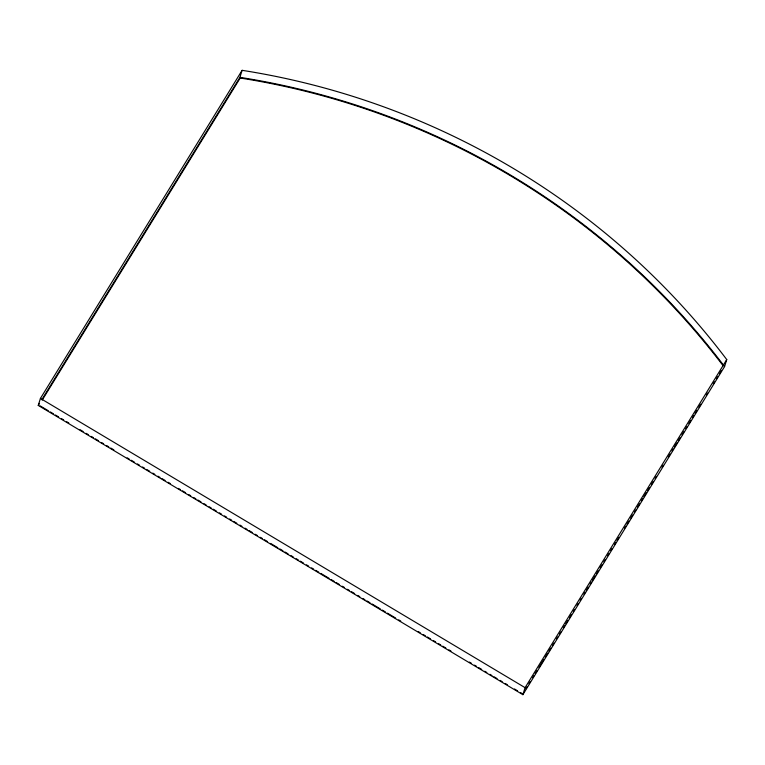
<?xml version="1.0" encoding="UTF-8"?>
<svg xmlns="http://www.w3.org/2000/svg" width="765" height="765" viewBox="0 0 765 765"><rect width="100%" height="100%" fill="white"/><g stroke="black" fill="none" stroke-linecap="round" stroke-linejoin="round"><path stroke-width="1.15" d="M38.25 405.421L40.43 398.412L242.113 70.323A738.512 718.106 17.3 0 1 726.75 359.579L724.57 366.588L522.887 694.677L38.25 405.421L39.503 403.394M41.999 399.33L239.923 77.341L242.113 70.323M522.887 694.677L525.077 687.659L726.75 359.579M42.19 400.152L240.229 77.982M525.804 688.796L527.056 686.76M528.931 683.709L530.183 681.682M532.679 677.618L533.932 675.581M535.175 673.554L537.049 670.503M538.923 667.453L543.925 659.325M545.177 657.288L547.673 653.224M548.926 651.187L550.8 648.146M552.674 645.096L553.917 643.059M556.423 638.995L557.666 636.968M559.54 633.917L560.793 631.88M563.289 627.816L564.541 625.78M565.794 623.752L567.668 620.702M569.543 617.651L571.417 614.601M573.291 611.56L574.534 609.523M577.04 605.459L578.283 603.422M580.157 600.372L581.41 598.345M583.905 594.281L585.158 592.244M586.401 590.217L588.275 587.166M590.15 584.116L591.402 582.079M592.655 580.052L595.151 575.988M596.404 573.951L598.278 570.9M600.152 567.85L602.026 564.809M603.901 561.759L605.144 559.722M607.649 555.658L608.892 553.631M610.766 550.58L612.019 548.543M614.515 544.479L615.768 542.442M617.02 540.415L618.895 537.365M624.517 528.223L625.76 526.186M627.013 524.149L628.887 521.108M630.762 518.058L632.636 515.008M634.51 511.957L635.763 509.93M637.637 506.879L639.511 503.829M641.386 500.779L642.629 498.742M643.881 496.715L646.377 492.65M647.63 490.614L649.504 487.563M651.378 484.522L653.253 481.472M655.127 478.421L656.37 476.385M661.993 467.243L663.245 465.206M668.247 457.078L670.121 454.028M671.995 450.977L673.238 448.95M674.491 446.913L676.987 442.849M678.239 440.812L680.114 437.771M681.988 434.721L683.862 431.67M685.736 428.62L686.989 426.593M688.863 423.542L690.738 420.492M692.612 417.441L693.855 415.405M695.108 413.377L696.982 410.327M698.856 407.276L700.73 404.226M706.353 395.084L707.606 393.047M713.229 383.906L714.472 381.869M716.346 378.818L717.599 376.791M719.473 373.741L721.347 370.69M40.43 398.412L525.077 687.659M40.086 405.842L48.291 410.738M50.337 411.962L53.407 413.798M55.463 415.022L58.532 416.858M61.611 418.685L63.658 419.909M66.727 421.745L68.783 422.969M80.048 429.701L83.127 431.527M86.196 433.363L88.243 434.587M91.322 436.423L93.368 437.647M95.415 438.871L98.494 440.707M101.563 442.533L103.619 443.757M106.689 445.593L108.735 446.817M110.791 448.041L113.861 449.877M127.181 457.824L129.228 459.048M131.284 460.272L134.353 462.108M137.432 463.944L139.479 465.168M142.548 466.994L144.604 468.218M146.651 469.442L149.72 471.278M152.799 473.114L154.846 474.338M157.925 476.174L159.971 477.398M162.017 478.622L165.097 480.449M168.166 482.285L170.213 483.509M178.417 488.405L180.464 489.629M182.51 490.853L185.589 492.679M188.659 494.515L190.705 495.739M193.784 497.575L195.83 498.799M197.877 500.023L200.956 501.859M204.026 503.695L206.081 504.91M209.151 506.746L211.197 507.97M213.253 509.194L216.323 511.03M219.402 512.866L221.448 514.09M224.518 515.926L226.574 517.14M229.643 518.976L231.69 520.2M233.746 521.424L236.815 523.26M239.894 525.096L241.941 526.32M245.01 528.156L247.066 529.37M249.113 530.594L252.182 532.43M255.261 534.266L257.308 535.49M260.387 537.326L262.433 538.55M264.48 539.774L267.559 541.601M270.628 543.437L277.8 547.721M279.847 548.945L282.926 550.781M284.972 552.005L288.051 553.831M291.121 555.667L293.167 556.891M296.246 558.727L298.293 559.951M300.339 561.175L303.418 563.011M306.488 564.847L308.544 566.062M311.613 567.898L313.66 569.122M315.716 570.346L318.785 572.182M320.831 573.406L329.036 578.302M331.082 579.516L334.152 581.352M336.208 582.576L339.278 584.412M342.347 586.248L344.403 587.472M347.473 589.308L349.529 590.532M351.575 591.747L354.644 593.583M357.724 595.419L359.77 596.643M362.839 598.479L364.895 599.703M366.942 600.927L370.021 602.763M372.067 603.977L380.262 608.873M382.309 610.097L385.388 611.933M387.434 613.157L395.629 618.044M398.708 619.88L400.755 621.104M418.178 631.498L420.224 632.722M423.294 634.558L425.35 635.782M427.396 637.006L430.466 638.842M433.545 640.668L435.591 641.892M438.67 643.728L440.716 644.952M442.763 646.176L445.842 648.012M448.912 649.848L450.958 651.072M469.404 662.079L471.45 663.303M474.53 665.139L476.576 666.353M478.622 667.577L481.701 669.413M484.771 671.249L486.827 672.473M489.896 674.309L491.943 675.533M493.999 676.757L497.068 678.584M500.147 680.42L502.194 681.644M505.263 683.48L507.319 684.704M514.491 688.988L517.561 690.814M520.63 692.65L522.686 693.874M239.923 77.341A738.512 718.106 17.3 0 1 724.57 366.588M240.22 78.03A737.374 716.996 17.3 0 1 723.088 365.708"/></g></svg>
